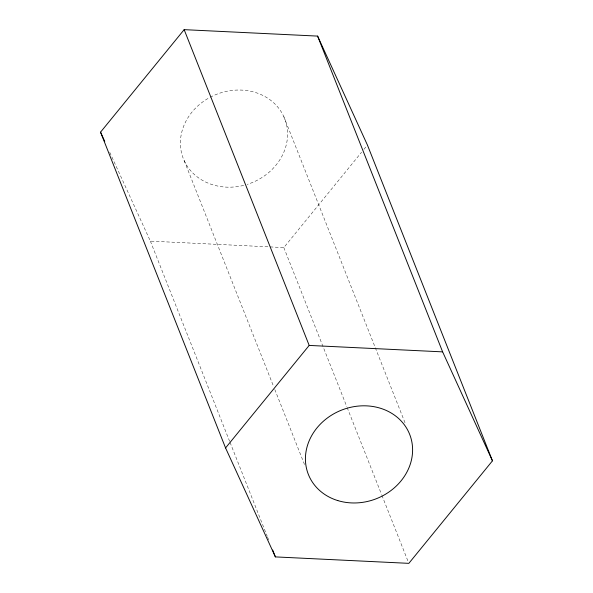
<?xml version="1.0" encoding="UTF-8"?>
<svg xmlns="http://www.w3.org/2000/svg" width="593" height="593" viewBox="0 0 593 593"><rect width="100%" height="100%" fill="white"/><g stroke="black" fill="none" stroke-linecap="round" stroke-linejoin="round"><path stroke-width="0.44" stroke-dasharray="2.96 2.22" d="M109.742 152.282L150.37 241.129L283.817 247.577L361.589 152.231M363.932 149.362L367.438 145.063M283.788 116.576L405.745 424.603M283.817 247.577L346.838 406.754M347.179 407.613L381.588 494.518M381.929 495.377L408.162 561.63M184.193 160.651L273.447 386.08M274.804 389.519L304.787 465.238M150.37 241.129L229.743 441.607M230.084 442.467L267.221 536.25M267.554 537.11L269.259 541.416M210.196 97.259A54.467 47.596 -21.6 0 1 284.262 117.651A54.467 47.596 -21.6 0 1 247.118 184.416M243.679 185.379A54.467 47.596 -21.6 0 1 183.274 158.494A54.467 47.596 -21.6 0 1 209.411 97.682"/><path stroke-width="0.89" d="M100.543 132.165L184.156 29.65L317.611 36.099L367.438 145.063L492.457 460.835L408.844 563.35L275.389 556.901L225.562 447.937L100.543 132.165L104.753 141.386M225.562 447.937L309.183 345.422L442.63 351.871L492.457 460.835M317.611 36.099L442.63 351.871M184.156 29.65L309.183 345.422M272.669 550.015L275.389 556.901M337.802 500.588A54.467 47.596 -21.6 0 0 412.239 444.305A54.467 47.596 -21.6 0 0 326.995 418.273A54.467 47.596 -21.6 0 0 337.802 500.588"/></g></svg>
